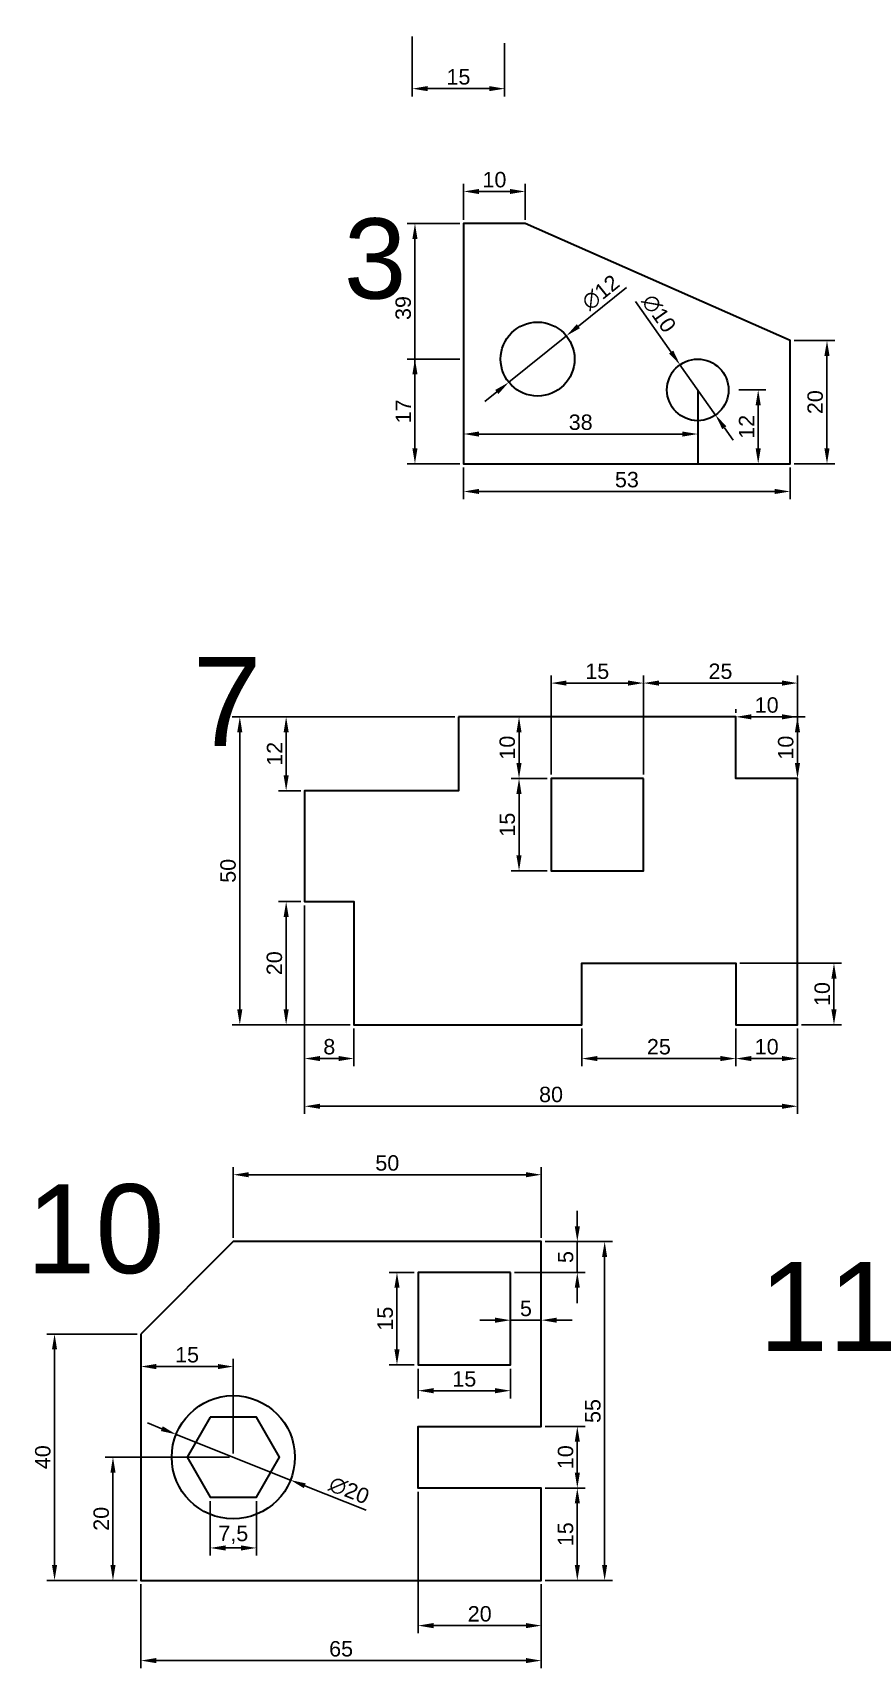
# Model space of a CAD drawing. Header units: millimetres. Extents: x 17 to 519, y -281 to 755.
# Drawn here: x 66.4 to 200.5, y 253.8 to 519.3 of the extents above; entities that cross this region are included whole.
import ezdxf

# ---------------------------------------------------------------- set-up
doc = ezdxf.new("R2010")
doc.units = ezdxf.units.MM
doc.layers.add('Contorno', color=255, linetype='Continuous', lineweight=30)
doc.layers.add('Cotas', color=5, linetype='Continuous', lineweight=9)
doc.styles.get("Standard").update_dxf_attribs({"font": 'arial.ttf'})
doc.dimstyles.new('ISO-25', dxfattribs={"dimtxt": 2.5, "dimasz": 2.5, "dimexe": 1.25, "dimexo": 0.625, "dimtad": 1, "dimtxsty": 'Standard', "dimcen": 2.5, "dimadec": 0, "dimazin": 0, "dimtfac": 1, "dimtmove": 0, "dimatfit": 3, "dimfxl": 1, "dimarcsym": 0})

# ---------------------------------------------------------------- blocks, each defined once
blk = doc.blocks.new('*D4')
at = {"layer": 'Cotas', "color": 0, "lineweight": -2, "transparency": 16777216}
for p, q in [((127.98, 518.67), (127.98, 508.96)), ((142.98, 517.61), (142.98, 508.96)), ((130.48, 510.21), (140.48, 510.21))]:
    blk.add_line(p, q, dxfattribs=at)
at = {"layer": 'Cotas', "color": 0, "transparency": 16777216}
for points in [[(130.48, 510.63), (130.48, 509.8), (127.98, 510.21)], [(140.48, 510.63), (140.48, 509.8), (142.98, 510.21)]]:
    blk.add_solid(points, dxfattribs=at)
at = {"layer": 'Defpoints', "color": 0, "transparency": 16777216}
for p in [(127.98, 519.29), (142.98, 518.23), (142.98, 510.21)]:
    blk.add_point(p, dxfattribs=at)
at = {"layer": 'Cotas', "color": 0, "transparency": 16777216, "insert": (135.48, 512.11), "char_height": 2.5, "attachment_point": 5}
blk.add_mtext('15', dxfattribs=at)
blk = doc.blocks.new('*D18')
at = {"layer": 'Cotas', "color": 0, "lineweight": -2, "transparency": 16777216}
for p, q in [((162.74, 477.94), (154.94, 471.64)), ((143.65, 462.54), (152.99, 470.07)), ((141.71, 460.97), (139.76, 459.4))]:
    blk.add_line(p, q, dxfattribs=at)
at = {"layer": 'Cotas', "color": 0, "transparency": 16777216}
for points in [[(154.68, 471.97), (155.2, 471.32), (152.99, 470.07)], [(141.44, 461.29), (141.97, 460.64), (143.65, 462.54)]]:
    blk.add_solid(points, dxfattribs=at)
at = {"layer": 'Defpoints', "color": 0, "transparency": 16777216}
for p in [(152.99, 470.07), (143.65, 462.54)]:
    blk.add_point(p, dxfattribs=at)
at = {"layer": 'Cotas', "color": 0, "transparency": 16777216, "insert": (158.57, 477.11), "char_height": 2.5, "attachment_point": 5, "rotation": 38.8913}
blk.add_mtext('∅12', dxfattribs=at)
blk = doc.blocks.new('*D19')
at = {"layer": 'Cotas', "color": 0, "lineweight": -2, "transparency": 16777216}
for p, q in [((164.22, 475.65), (170.01, 467.44)), ((177.2, 457.22), (171.44, 465.39)), ((178.64, 455.17), (180.08, 453.13))]:
    blk.add_line(p, q, dxfattribs=at)
at = {"layer": 'Cotas', "color": 0, "transparency": 16777216}
for points in [[(170.35, 467.68), (169.66, 467.2), (171.44, 465.39)], [(178.98, 455.41), (178.3, 454.93), (177.2, 457.22)]]:
    blk.add_solid(points, dxfattribs=at)
at = {"layer": 'Defpoints', "color": 0, "transparency": 16777216}
for p in [(171.44, 465.39), (177.2, 457.22)]:
    blk.add_point(p, dxfattribs=at)
at = {"layer": 'Cotas', "color": 0, "transparency": 16777216, "insert": (168.01, 473.7), "char_height": 2.5, "attachment_point": 5, "rotation": 305.1392}
blk.add_mtext('∅10', dxfattribs=at)
blk = doc.blocks.new('*D22')
at = {"layer": 'Cotas', "color": 0, "lineweight": -2, "transparency": 16777216}
for p, q in [((136.32, 488.93), (136.32, 494.77)), ((146.32, 488.93), (146.32, 494.77)), ((138.82, 493.52), (143.82, 493.52))]:
    blk.add_line(p, q, dxfattribs=at)
at = {"layer": 'Cotas', "color": 0, "transparency": 16777216}
for points in [[(138.82, 493.93), (138.82, 493.1), (136.32, 493.52)], [(143.82, 493.93), (143.82, 493.1), (146.32, 493.52)]]:
    blk.add_solid(points, dxfattribs=at)
at = {"layer": 'Defpoints', "color": 0, "transparency": 16777216}
for p in [(146.32, 493.52), (136.32, 488.31), (146.32, 488.31)]:
    blk.add_point(p, dxfattribs=at)
at = {"layer": 'Cotas', "color": 0, "transparency": 16777216, "insert": (141.32, 495.42), "char_height": 2.5, "attachment_point": 5}
blk.add_mtext('10', dxfattribs=at)
blk = doc.blocks.new('*D23')
at = {"layer": 'Cotas', "color": 0, "lineweight": -2, "transparency": 16777216}
for p, q in [((135.7, 466.31), (127.17, 466.31)), ((128.42, 451.81), (128.42, 463.81)), ((135.7, 449.31), (127.17, 449.31))]:
    blk.add_line(p, q, dxfattribs=at)
at = {"layer": 'Cotas', "color": 0, "transparency": 16777216}
for points in [[(128, 463.81), (128.83, 463.81), (128.42, 466.31)], [(128, 451.81), (128.83, 451.81), (128.42, 449.31)]]:
    blk.add_solid(points, dxfattribs=at)
at = {"layer": 'Defpoints', "color": 0, "transparency": 16777216}
for p in [(128.42, 466.31), (136.32, 466.31), (136.32, 449.31)]:
    blk.add_point(p, dxfattribs=at)
at = {"layer": 'Cotas', "color": 0, "transparency": 16777216, "insert": (126.54, 457.81), "char_height": 2.5, "attachment_point": 5, "rotation": 90}
blk.add_mtext('17', dxfattribs=at)
blk = doc.blocks.new('*D24')
at = {"layer": 'Cotas', "color": 0, "lineweight": -2, "transparency": 16777216}
for p, q in [((135.7, 488.31), (127.17, 488.31)), ((128.42, 485.81), (128.42, 451.81)), ((135.7, 449.31), (127.17, 449.31))]:
    blk.add_line(p, q, dxfattribs=at)
at = {"layer": 'Cotas', "color": 0, "transparency": 16777216}
for points in [[(128, 485.81), (128.83, 485.81), (128.42, 488.31)], [(128, 451.81), (128.83, 451.81), (128.42, 449.31)]]:
    blk.add_solid(points, dxfattribs=at)
at = {"layer": 'Defpoints', "color": 0, "transparency": 16777216}
for p in [(136.32, 488.31), (128.42, 449.31), (136.32, 449.31)]:
    blk.add_point(p, dxfattribs=at)
at = {"layer": 'Cotas', "color": 0, "transparency": 16777216, "insert": (126.52, 474.59), "char_height": 2.5, "attachment_point": 5, "rotation": 90}
blk.add_mtext('39', dxfattribs=at)
blk = doc.blocks.new('*D25')
at = {"layer": 'Cotas', "color": 0, "lineweight": -2, "transparency": 16777216}
for p, q in [((181.01, 461.31), (185.38, 461.31)), ((184.13, 458.81), (184.13, 451.81)), ((184.76, 449.31), (182.88, 449.31))]:
    blk.add_line(p, q, dxfattribs=at)
at = {"layer": 'Cotas', "color": 0, "transparency": 16777216}
for points in [[(183.72, 458.81), (184.55, 458.81), (184.13, 461.31)], [(183.72, 451.81), (184.55, 451.81), (184.13, 449.31)]]:
    blk.add_solid(points, dxfattribs=at)
at = {"layer": 'Defpoints', "color": 0, "transparency": 16777216}
for p in [(180.38, 461.31), (184.13, 449.31), (185.38, 449.31)]:
    blk.add_point(p, dxfattribs=at)
at = {"layer": 'Cotas', "color": 0, "transparency": 16777216, "insert": (182.25, 455.31), "char_height": 2.5, "attachment_point": 5, "rotation": 90}
blk.add_mtext('12', dxfattribs=at)
blk = doc.blocks.new('*D26')
at = {"layer": 'Cotas', "color": 0, "lineweight": -2, "transparency": 16777216}
for p, q in [((136.32, 454.76), (136.32, 455.39)), ((138.82, 454.14), (171.82, 454.14)), ((174.32, 454.76), (174.32, 455.39))]:
    blk.add_line(p, q, dxfattribs=at)
at = {"layer": 'Cotas', "color": 0, "transparency": 16777216}
for points in [[(138.82, 454.55), (138.82, 453.72), (136.32, 454.14)], [(171.82, 454.55), (171.82, 453.72), (174.32, 454.14)]]:
    blk.add_solid(points, dxfattribs=at)
at = {"layer": 'Defpoints', "color": 0, "transparency": 16777216}
for p in [(136.32, 454.14), (174.32, 454.14), (174.32, 454.14)]:
    blk.add_point(p, dxfattribs=at)
at = {"layer": 'Cotas', "color": 0, "transparency": 16777216, "insert": (155.32, 456.04), "char_height": 2.5, "attachment_point": 5}
blk.add_mtext('38', dxfattribs=at)
blk = doc.blocks.new('*D27')
at = {"layer": 'Cotas', "color": 0, "lineweight": -2, "transparency": 16777216}
for p, q in [((136.32, 448.68), (136.32, 443.56)), ((189.32, 448.68), (189.32, 443.56)), ((138.82, 444.81), (186.82, 444.81))]:
    blk.add_line(p, q, dxfattribs=at)
at = {"layer": 'Cotas', "color": 0, "transparency": 16777216}
for points in [[(138.82, 445.23), (138.82, 444.4), (136.32, 444.81)], [(186.82, 445.23), (186.82, 444.4), (189.32, 444.81)]]:
    blk.add_solid(points, dxfattribs=at)
at = {"layer": 'Defpoints', "color": 0, "transparency": 16777216}
for p in [(136.32, 449.31), (189.32, 449.31), (189.32, 444.81)]:
    blk.add_point(p, dxfattribs=at)
at = {"layer": 'Cotas', "color": 0, "transparency": 16777216, "insert": (162.82, 446.72), "char_height": 2.5, "attachment_point": 5}
blk.add_mtext('53', dxfattribs=at)
blk = doc.blocks.new('*D28')
at = {"layer": 'Cotas', "color": 0, "lineweight": -2, "transparency": 16777216}
for p, q in [((189.95, 469.31), (196.55, 469.31)), ((195.3, 466.81), (195.3, 451.81)), ((189.95, 449.31), (196.55, 449.31))]:
    blk.add_line(p, q, dxfattribs=at)
at = {"layer": 'Cotas', "color": 0, "transparency": 16777216}
for points in [[(194.88, 466.81), (195.71, 466.81), (195.3, 469.31)], [(194.88, 451.81), (195.71, 451.81), (195.3, 449.31)]]:
    blk.add_solid(points, dxfattribs=at)
at = {"layer": 'Defpoints', "color": 0, "transparency": 16777216}
for p in [(189.32, 469.31), (189.32, 449.31), (195.3, 449.31)]:
    blk.add_point(p, dxfattribs=at)
at = {"layer": 'Cotas', "color": 0, "transparency": 16777216, "insert": (193.39, 459.31), "char_height": 2.5, "attachment_point": 5, "rotation": 90}
blk.add_mtext('20', dxfattribs=at)
blk = doc.blocks.new('*D63')
at = {"layer": 'Cotas', "color": 0, "lineweight": -2, "transparency": 16777216}
for p, q in [((144.68, 408.22), (144.06, 408.22)), ((145.31, 400.72), (145.31, 405.72)), ((149.89, 398.22), (144.06, 398.22))]:
    blk.add_line(p, q, dxfattribs=at)
at = {"layer": 'Cotas', "color": 0, "transparency": 16777216}
for points in [[(144.89, 405.72), (145.72, 405.72), (145.31, 408.22)], [(144.89, 400.72), (145.72, 400.72), (145.31, 398.22)]]:
    blk.add_solid(points, dxfattribs=at)
at = {"layer": 'Defpoints', "color": 0, "transparency": 16777216}
for p in [(145.31, 408.22), (145.31, 408.22), (150.51, 398.22)]:
    blk.add_point(p, dxfattribs=at)
at = {"layer": 'Cotas', "color": 0, "transparency": 16777216, "insert": (143.41, 403.22), "char_height": 2.5, "attachment_point": 5, "rotation": 90}
blk.add_mtext('10', dxfattribs=at)
blk = doc.blocks.new('*D64')
at = {"layer": 'Cotas', "color": 0, "lineweight": -2, "transparency": 16777216}
for p, q in [((149.89, 398.22), (144.06, 398.22)), ((145.31, 395.72), (145.31, 385.72)), ((149.89, 383.22), (144.06, 383.22))]:
    blk.add_line(p, q, dxfattribs=at)
at = {"layer": 'Cotas', "color": 0, "transparency": 16777216}
for points in [[(144.89, 395.72), (145.72, 395.72), (145.31, 398.22)], [(144.89, 385.72), (145.72, 385.72), (145.31, 383.22)]]:
    blk.add_solid(points, dxfattribs=at)
at = {"layer": 'Defpoints', "color": 0, "transparency": 16777216}
for p in [(150.51, 398.22), (145.31, 383.22), (150.51, 383.22)]:
    blk.add_point(p, dxfattribs=at)
at = {"layer": 'Cotas', "color": 0, "transparency": 16777216, "insert": (143.41, 390.72), "char_height": 2.5, "attachment_point": 5, "rotation": 90}
blk.add_mtext('15', dxfattribs=at)
blk = doc.blocks.new('*D65')
at = {"layer": 'Cotas', "color": 0, "lineweight": -2, "transparency": 16777216}
for p, q in [((150.51, 398.85), (150.51, 414.95)), ((165.51, 398.85), (165.51, 414.95)), ((153.01, 413.7), (163.01, 413.7))]:
    blk.add_line(p, q, dxfattribs=at)
at = {"layer": 'Cotas', "color": 0, "transparency": 16777216}
for points in [[(153.01, 414.12), (153.01, 413.29), (150.51, 413.7)], [(163.01, 414.12), (163.01, 413.29), (165.51, 413.7)]]:
    blk.add_solid(points, dxfattribs=at)
at = {"layer": 'Defpoints', "color": 0, "transparency": 16777216}
for p in [(165.51, 413.7), (150.51, 398.22), (165.51, 398.22)]:
    blk.add_point(p, dxfattribs=at)
at = {"layer": 'Cotas', "color": 0, "transparency": 16777216, "insert": (158.01, 415.61), "char_height": 2.5, "attachment_point": 5}
blk.add_mtext('15', dxfattribs=at)
blk = doc.blocks.new('*D66')
at = {"layer": 'Cotas', "color": 0, "lineweight": -2, "transparency": 16777216}
for p, q in [((165.51, 398.85), (165.51, 414.95)), ((190.51, 398.85), (190.51, 414.95)), ((188.01, 413.7), (168.01, 413.7))]:
    blk.add_line(p, q, dxfattribs=at)
at = {"layer": 'Cotas', "color": 0, "transparency": 16777216}
for points in [[(168.01, 414.12), (168.01, 413.29), (165.51, 413.7)], [(188.01, 414.12), (188.01, 413.29), (190.51, 413.7)]]:
    blk.add_solid(points, dxfattribs=at)
at = {"layer": 'Defpoints', "color": 0, "transparency": 16777216}
for p in [(165.51, 413.7), (165.51, 398.22), (190.51, 398.22)]:
    blk.add_point(p, dxfattribs=at)
at = {"layer": 'Cotas', "color": 0, "transparency": 16777216, "insert": (178.01, 415.61), "char_height": 2.5, "attachment_point": 5}
blk.add_mtext('25', dxfattribs=at)
blk = doc.blocks.new('*D67')
at = {"layer": 'Cotas', "color": 0, "lineweight": -2, "transparency": 16777216}
for p, q in [((181.14, 408.22), (191.76, 408.22)), ((190.51, 405.72), (190.51, 400.72)), ((189.89, 398.22), (189.26, 398.22))]:
    blk.add_line(p, q, dxfattribs=at)
at = {"layer": 'Cotas', "color": 0, "transparency": 16777216}
for points in [[(190.09, 405.72), (190.93, 405.72), (190.51, 408.22)], [(190.09, 400.72), (190.93, 400.72), (190.51, 398.22)]]:
    blk.add_solid(points, dxfattribs=at)
at = {"layer": 'Defpoints', "color": 0, "transparency": 16777216}
for p in [(180.51, 408.22), (190.51, 398.22), (190.51, 398.22)]:
    blk.add_point(p, dxfattribs=at)
at = {"layer": 'Cotas', "color": 0, "transparency": 16777216, "insert": (188.61, 403.22), "char_height": 2.5, "attachment_point": 5, "rotation": 90}
blk.add_mtext('10', dxfattribs=at)
blk = doc.blocks.new('*D68')
at = {"layer": 'Cotas', "color": 0, "lineweight": -2, "transparency": 16777216}
for p, q in [((180.51, 408.85), (180.51, 409.47)), ((190.51, 398.85), (190.51, 409.47)), ((188.01, 408.22), (183.01, 408.22))]:
    blk.add_line(p, q, dxfattribs=at)
at = {"layer": 'Cotas', "color": 0, "transparency": 16777216}
for points in [[(183.01, 408.64), (183.01, 407.81), (180.51, 408.22)], [(188.01, 408.64), (188.01, 407.81), (190.51, 408.22)]]:
    blk.add_solid(points, dxfattribs=at)
at = {"layer": 'Defpoints', "color": 0, "transparency": 16777216}
for p in [(180.51, 408.22), (180.51, 408.22), (190.51, 398.22)]:
    blk.add_point(p, dxfattribs=at)
at = {"layer": 'Cotas', "color": 0, "transparency": 16777216, "insert": (185.51, 410.13), "char_height": 2.5, "attachment_point": 5}
blk.add_mtext('10', dxfattribs=at)
blk = doc.blocks.new('*D69')
at = {"layer": 'Cotas', "color": 0, "lineweight": -2, "transparency": 16777216}
for p, q in [((134.89, 408.22), (106.26, 408.22)), ((107.51, 405.72), (107.51, 398.72)), ((109.89, 396.22), (106.26, 396.22))]:
    blk.add_line(p, q, dxfattribs=at)
at = {"layer": 'Cotas', "color": 0, "transparency": 16777216}
for points in [[(107.1, 405.72), (107.93, 405.72), (107.51, 408.22)], [(107.1, 398.72), (107.93, 398.72), (107.51, 396.22)]]:
    blk.add_solid(points, dxfattribs=at)
at = {"layer": 'Defpoints', "color": 0, "transparency": 16777216}
for p in [(135.51, 408.22), (107.51, 396.22), (110.51, 396.22)]:
    blk.add_point(p, dxfattribs=at)
at = {"layer": 'Cotas', "color": 0, "transparency": 16777216, "insert": (105.63, 402.22), "char_height": 2.5, "attachment_point": 5, "rotation": 90}
blk.add_mtext('12', dxfattribs=at)
blk = doc.blocks.new('*D70')
at = {"layer": 'Cotas', "color": 0, "lineweight": -2, "transparency": 16777216}
for p, q in [((109.89, 378.22), (106.26, 378.22)), ((107.51, 360.72), (107.51, 375.72)), ((117.89, 358.22), (106.26, 358.22))]:
    blk.add_line(p, q, dxfattribs=at)
at = {"layer": 'Cotas', "color": 0, "transparency": 16777216}
for points in [[(107.1, 375.72), (107.93, 375.72), (107.51, 378.22)], [(107.1, 360.72), (107.93, 360.72), (107.51, 358.22)]]:
    blk.add_solid(points, dxfattribs=at)
at = {"layer": 'Defpoints', "color": 0, "transparency": 16777216}
for p in [(107.51, 378.22), (110.51, 378.22), (118.51, 358.22)]:
    blk.add_point(p, dxfattribs=at)
at = {"layer": 'Cotas', "color": 0, "transparency": 16777216, "insert": (105.61, 368.22), "char_height": 2.5, "attachment_point": 5, "rotation": 90}
blk.add_mtext('20', dxfattribs=at)
blk = doc.blocks.new('*D71')
at = {"layer": 'Cotas', "color": 0, "lineweight": -2, "transparency": 16777216}
for p, q in [((134.89, 408.22), (98.74, 408.22)), ((99.99, 405.72), (99.99, 360.72)), ((117.89, 358.22), (98.74, 358.22))]:
    blk.add_line(p, q, dxfattribs=at)
at = {"layer": 'Cotas', "color": 0, "transparency": 16777216}
for points in [[(99.57, 405.72), (100.4, 405.72), (99.99, 408.22)], [(99.57, 360.72), (100.4, 360.72), (99.99, 358.22)]]:
    blk.add_solid(points, dxfattribs=at)
at = {"layer": 'Defpoints', "color": 0, "transparency": 16777216}
for p in [(135.51, 408.22), (99.99, 358.22), (118.51, 358.22)]:
    blk.add_point(p, dxfattribs=at)
at = {"layer": 'Cotas', "color": 0, "transparency": 16777216, "insert": (98.09, 383.22), "char_height": 2.5, "attachment_point": 5, "rotation": 90}
blk.add_mtext('50', dxfattribs=at)
blk = doc.blocks.new('*D72')
at = {"layer": 'Cotas', "color": 0, "lineweight": -2, "transparency": 16777216}
for p, q in [((110.51, 377.6), (110.51, 351.5)), ((118.51, 357.6), (118.51, 351.5)), ((113.01, 352.75), (116.01, 352.75))]:
    blk.add_line(p, q, dxfattribs=at)
at = {"layer": 'Cotas', "color": 0, "transparency": 16777216}
for points in [[(113.01, 353.16), (113.01, 352.33), (110.51, 352.75)], [(116.01, 353.16), (116.01, 352.33), (118.51, 352.75)]]:
    blk.add_solid(points, dxfattribs=at)
at = {"layer": 'Defpoints', "color": 0, "transparency": 16777216}
for p in [(110.51, 378.22), (118.51, 358.22), (118.51, 352.75)]:
    blk.add_point(p, dxfattribs=at)
at = {"layer": 'Cotas', "color": 0, "transparency": 16777216, "insert": (114.51, 354.65), "char_height": 2.5, "attachment_point": 5}
blk.add_mtext('8', dxfattribs=at)
blk = doc.blocks.new('*D73')
at = {"layer": 'Cotas', "color": 0, "lineweight": -2, "transparency": 16777216}
for p, q in [((181.14, 368.22), (197.68, 368.22)), ((196.43, 360.72), (196.43, 365.72)), ((191.14, 358.22), (197.68, 358.22))]:
    blk.add_line(p, q, dxfattribs=at)
at = {"layer": 'Cotas', "color": 0, "transparency": 16777216}
for points in [[(196.01, 365.72), (196.85, 365.72), (196.43, 368.22)], [(196.01, 360.72), (196.85, 360.72), (196.43, 358.22)]]:
    blk.add_solid(points, dxfattribs=at)
at = {"layer": 'Defpoints', "color": 0, "transparency": 16777216}
for p in [(180.51, 368.22), (196.43, 368.22), (190.51, 358.22)]:
    blk.add_point(p, dxfattribs=at)
at = {"layer": 'Cotas', "color": 0, "transparency": 16777216, "insert": (194.53, 363.22), "char_height": 2.5, "attachment_point": 5, "rotation": 90}
blk.add_mtext('10', dxfattribs=at)
blk = doc.blocks.new('*D74')
at = {"layer": 'Cotas', "color": 0, "lineweight": -2, "transparency": 16777216}
for p, q in [((180.51, 357.6), (180.51, 351.49)), ((190.51, 357.6), (190.51, 351.49)), ((183.01, 352.74), (188.01, 352.74))]:
    blk.add_line(p, q, dxfattribs=at)
at = {"layer": 'Cotas', "color": 0, "transparency": 16777216}
for points in [[(183.01, 353.16), (183.01, 352.33), (180.51, 352.74)], [(188.01, 353.16), (188.01, 352.33), (190.51, 352.74)]]:
    blk.add_solid(points, dxfattribs=at)
at = {"layer": 'Defpoints', "color": 0, "transparency": 16777216}
for p in [(180.51, 358.22), (190.51, 358.22), (190.51, 352.74)]:
    blk.add_point(p, dxfattribs=at)
at = {"layer": 'Cotas', "color": 0, "transparency": 16777216, "insert": (185.51, 354.65), "char_height": 2.5, "attachment_point": 5}
blk.add_mtext('10', dxfattribs=at)
blk = doc.blocks.new('*D75')
at = {"layer": 'Cotas', "color": 0, "lineweight": -2, "transparency": 16777216}
for p, q in [((155.51, 357.6), (155.51, 351.49)), ((180.51, 357.6), (180.51, 351.49)), ((158.01, 352.74), (178.01, 352.74))]:
    blk.add_line(p, q, dxfattribs=at)
at = {"layer": 'Cotas', "color": 0, "transparency": 16777216}
for points in [[(158.01, 353.16), (158.01, 352.33), (155.51, 352.74)], [(178.01, 353.16), (178.01, 352.33), (180.51, 352.74)]]:
    blk.add_solid(points, dxfattribs=at)
at = {"layer": 'Defpoints', "color": 0, "transparency": 16777216}
for p in [(155.51, 358.22), (180.51, 358.22), (180.51, 352.74)]:
    blk.add_point(p, dxfattribs=at)
at = {"layer": 'Cotas', "color": 0, "transparency": 16777216, "insert": (168.01, 354.65), "char_height": 2.5, "attachment_point": 5}
blk.add_mtext('25', dxfattribs=at)
blk = doc.blocks.new('*D76')
at = {"layer": 'Cotas', "color": 0, "lineweight": -2, "transparency": 16777216}
for p, q in [((110.51, 377.6), (110.51, 343.75)), ((190.51, 357.6), (190.51, 343.75)), ((113.01, 345), (188.01, 345))]:
    blk.add_line(p, q, dxfattribs=at)
at = {"layer": 'Cotas', "color": 0, "transparency": 16777216}
for points in [[(113.01, 345.41), (113.01, 344.58), (110.51, 345)], [(188.01, 345.41), (188.01, 344.58), (190.51, 345)]]:
    blk.add_solid(points, dxfattribs=at)
at = {"layer": 'Defpoints', "color": 0, "transparency": 16777216}
for p in [(110.51, 378.22), (190.51, 358.22), (190.51, 345)]:
    blk.add_point(p, dxfattribs=at)
at = {"layer": 'Cotas', "color": 0, "transparency": 16777216, "insert": (150.51, 346.9), "char_height": 2.5, "attachment_point": 5}
blk.add_mtext('80', dxfattribs=at)
blk = doc.blocks.new('*D101')
at = {"layer": 'Cotas', "color": 0, "lineweight": -2, "transparency": 16777216}
for p, q in [((83.93, 267.39), (83.93, 253.75)), ((148.93, 267.39), (148.93, 253.75)), ((86.43, 255), (146.43, 255))]:
    blk.add_line(p, q, dxfattribs=at)
at = {"layer": 'Cotas', "color": 0, "transparency": 16777216}
for points in [[(86.43, 255.42), (86.43, 254.59), (83.93, 255)], [(146.43, 255.42), (146.43, 254.59), (148.93, 255)]]:
    blk.add_solid(points, dxfattribs=at)
at = {"layer": 'Defpoints', "color": 0, "transparency": 16777216}
for p in [(83.93, 268.02), (148.93, 268.02), (148.93, 255)]:
    blk.add_point(p, dxfattribs=at)
at = {"layer": 'Cotas', "color": 0, "transparency": 16777216, "insert": (116.43, 256.9), "char_height": 2.5, "attachment_point": 5}
blk.add_mtext('65', dxfattribs=at)
blk = doc.blocks.new('*D102')
at = {"layer": 'Cotas', "color": 0, "lineweight": -2, "transparency": 16777216}
for p, q in [((83.31, 308.02), (68.67, 308.02)), ((69.92, 305.52), (69.92, 270.52)), ((83.31, 268.02), (68.67, 268.02))]:
    blk.add_line(p, q, dxfattribs=at)
at = {"layer": 'Cotas', "color": 0, "transparency": 16777216}
for points in [[(69.5, 305.52), (70.33, 305.52), (69.92, 308.02)], [(69.5, 270.52), (70.33, 270.52), (69.92, 268.02)]]:
    blk.add_solid(points, dxfattribs=at)
at = {"layer": 'Defpoints', "color": 0, "transparency": 16777216}
for p in [(83.93, 308.02), (69.92, 268.02), (83.93, 268.02)]:
    blk.add_point(p, dxfattribs=at)
at = {"layer": 'Cotas', "color": 0, "transparency": 16777216, "insert": (68.02, 288.02), "char_height": 2.5, "attachment_point": 5, "rotation": 90}
blk.add_mtext('40', dxfattribs=at)
blk = doc.blocks.new('*D103')
at = {"layer": 'Cotas', "color": 0, "lineweight": -2, "transparency": 16777216}
for p, q in [((98.93, 323.64), (98.93, 335.13)), ((148.93, 323.64), (148.93, 335.13)), ((146.43, 333.88), (101.43, 333.88))]:
    blk.add_line(p, q, dxfattribs=at)
at = {"layer": 'Cotas', "color": 0, "transparency": 16777216}
for points in [[(101.43, 334.3), (101.43, 333.47), (98.93, 333.88)], [(146.43, 334.3), (146.43, 333.47), (148.93, 333.88)]]:
    blk.add_solid(points, dxfattribs=at)
at = {"layer": 'Defpoints', "color": 0, "transparency": 16777216}
for p in [(98.93, 333.88), (98.93, 323.02), (148.93, 323.02)]:
    blk.add_point(p, dxfattribs=at)
at = {"layer": 'Cotas', "color": 0, "transparency": 16777216, "insert": (123.93, 335.78), "char_height": 2.5, "attachment_point": 5}
blk.add_mtext('50', dxfattribs=at)
blk = doc.blocks.new('*D104')
at = {"layer": 'Cotas', "color": 0, "lineweight": -2, "transparency": 16777216}
for p, q in [((149.56, 323.02), (160.46, 323.02)), ((159.21, 320.52), (159.21, 270.52)), ((149.56, 268.02), (160.46, 268.02))]:
    blk.add_line(p, q, dxfattribs=at)
at = {"layer": 'Cotas', "color": 0, "transparency": 16777216}
for points in [[(158.79, 320.52), (159.62, 320.52), (159.21, 323.02)], [(158.79, 270.52), (159.62, 270.52), (159.21, 268.02)]]:
    blk.add_solid(points, dxfattribs=at)
at = {"layer": 'Defpoints', "color": 0, "transparency": 16777216}
for p in [(148.93, 323.02), (148.93, 268.02), (159.21, 268.02)]:
    blk.add_point(p, dxfattribs=at)
at = {"layer": 'Cotas', "color": 0, "transparency": 16777216, "insert": (157.31, 295.52), "char_height": 2.5, "attachment_point": 5, "rotation": 90}
blk.add_mtext('55', dxfattribs=at)
blk = doc.blocks.new('*D105')
at = {"layer": 'Cotas', "color": 0, "lineweight": -2, "transparency": 16777216}
for p, q in [((128.93, 282.39), (128.93, 259.43)), ((148.93, 267.39), (148.93, 259.43)), ((131.43, 260.68), (146.43, 260.68))]:
    blk.add_line(p, q, dxfattribs=at)
at = {"layer": 'Cotas', "color": 0, "transparency": 16777216}
for points in [[(131.43, 261.1), (131.43, 260.26), (128.93, 260.68)], [(146.43, 261.1), (146.43, 260.26), (148.93, 260.68)]]:
    blk.add_solid(points, dxfattribs=at)
at = {"layer": 'Defpoints', "color": 0, "transparency": 16777216}
for p in [(128.93, 283.02), (148.93, 268.02), (148.93, 260.68)]:
    blk.add_point(p, dxfattribs=at)
at = {"layer": 'Cotas', "color": 0, "transparency": 16777216, "insert": (138.93, 262.58), "char_height": 2.5, "attachment_point": 5}
blk.add_mtext('20', dxfattribs=at)
blk = doc.blocks.new('*D106')
at = {"layer": 'Cotas', "color": 0, "lineweight": -2, "transparency": 16777216}
for p, q in [((149.56, 283.02), (156.02, 283.02)), ((154.77, 270.52), (154.77, 280.52)), ((149.56, 268.02), (156.02, 268.02))]:
    blk.add_line(p, q, dxfattribs=at)
at = {"layer": 'Cotas', "color": 0, "transparency": 16777216}
for points in [[(154.36, 280.52), (155.19, 280.52), (154.77, 283.02)], [(154.36, 270.52), (155.19, 270.52), (154.77, 268.02)]]:
    blk.add_solid(points, dxfattribs=at)
at = {"layer": 'Defpoints', "color": 0, "transparency": 16777216}
for p in [(148.93, 283.02), (154.77, 283.02), (148.93, 268.02)]:
    blk.add_point(p, dxfattribs=at)
at = {"layer": 'Cotas', "color": 0, "transparency": 16777216, "insert": (152.87, 275.52), "char_height": 2.5, "attachment_point": 5, "rotation": 90}
blk.add_mtext('15', dxfattribs=at)
blk = doc.blocks.new('*D107')
at = {"layer": 'Cotas', "color": 0, "lineweight": -2, "transparency": 16777216}
for p, q in [((149.56, 293.02), (156.02, 293.02)), ((154.77, 285.52), (154.77, 290.52)), ((149.56, 283.02), (156.02, 283.02))]:
    blk.add_line(p, q, dxfattribs=at)
at = {"layer": 'Cotas', "color": 0, "transparency": 16777216}
for points in [[(154.36, 290.52), (155.19, 290.52), (154.77, 293.02)], [(154.36, 285.52), (155.19, 285.52), (154.77, 283.02)]]:
    blk.add_solid(points, dxfattribs=at)
at = {"layer": 'Defpoints', "color": 0, "transparency": 16777216}
for p in [(148.93, 293.02), (154.77, 293.02), (148.93, 283.02)]:
    blk.add_point(p, dxfattribs=at)
at = {"layer": 'Cotas', "color": 0, "transparency": 16777216, "insert": (152.87, 288.02), "char_height": 2.5, "attachment_point": 5, "rotation": 90}
blk.add_mtext('10', dxfattribs=at)
blk = doc.blocks.new('*D108')
at = {"layer": 'Cotas', "color": 0, "lineweight": -2, "transparency": 16777216}
for p, q in [((154.77, 325.52), (154.77, 328.02)), ((149.56, 323.02), (156.02, 323.02)), ((154.77, 318.02), (154.77, 323.02)), ((144.56, 318.02), (156.02, 318.02)), ((154.77, 315.52), (154.77, 313.02))]:
    blk.add_line(p, q, dxfattribs=at)
at = {"layer": 'Cotas', "color": 0, "transparency": 16777216}
for points in [[(154.36, 325.52), (155.19, 325.52), (154.77, 323.02)], [(154.36, 315.52), (155.19, 315.52), (154.77, 318.02)]]:
    blk.add_solid(points, dxfattribs=at)
at = {"layer": 'Defpoints', "color": 0, "transparency": 16777216}
for p in [(148.93, 323.02), (154.77, 323.02), (143.93, 318.02)]:
    blk.add_point(p, dxfattribs=at)
at = {"layer": 'Cotas', "color": 0, "transparency": 16777216, "insert": (152.88, 320.52), "char_height": 2.5, "attachment_point": 5, "rotation": 90}
blk.add_mtext('5', dxfattribs=at)
blk = doc.blocks.new('*D109')
at = {"layer": 'Cotas', "color": 0, "lineweight": -2, "transparency": 16777216}
for p, q in [((98.31, 288.02), (78.15, 288.02)), ((79.4, 285.52), (79.4, 270.52)), ((83.31, 268.02), (78.15, 268.02))]:
    blk.add_line(p, q, dxfattribs=at)
at = {"layer": 'Cotas', "color": 0, "transparency": 16777216}
for points in [[(78.99, 285.52), (79.82, 285.52), (79.4, 288.02)], [(78.99, 270.52), (79.82, 270.52), (79.4, 268.02)]]:
    blk.add_solid(points, dxfattribs=at)
at = {"layer": 'Defpoints', "color": 0, "transparency": 16777216}
for p in [(98.93, 288.02), (79.4, 268.02), (83.93, 268.02)]:
    blk.add_point(p, dxfattribs=at)
at = {"layer": 'Cotas', "color": 0, "transparency": 16777216, "insert": (77.5, 278.02), "char_height": 2.5, "attachment_point": 5, "rotation": 90}
blk.add_mtext('20', dxfattribs=at)
blk = doc.blocks.new('*D110')
at = {"layer": 'Cotas', "color": 0, "lineweight": -2, "transparency": 16777216}
for p, q in [((83.93, 303.36), (83.93, 303.99)), ((86.43, 302.74), (96.43, 302.74)), ((98.93, 288.64), (98.93, 303.99))]:
    blk.add_line(p, q, dxfattribs=at)
at = {"layer": 'Cotas', "color": 0, "transparency": 16777216}
for points in [[(86.43, 303.16), (86.43, 302.32), (83.93, 302.74)], [(96.43, 303.16), (96.43, 302.32), (98.93, 302.74)]]:
    blk.add_solid(points, dxfattribs=at)
at = {"layer": 'Defpoints', "color": 0, "transparency": 16777216}
for p in [(83.93, 302.74), (98.93, 302.74), (98.93, 288.02)]:
    blk.add_point(p, dxfattribs=at)
at = {"layer": 'Cotas', "color": 0, "transparency": 16777216, "insert": (91.43, 304.64), "char_height": 2.5, "attachment_point": 5}
blk.add_mtext('15', dxfattribs=at)
blk = doc.blocks.new('*D111')
at = {"layer": 'Cotas', "color": 0, "lineweight": -2, "transparency": 16777216}
for p, q in [((95.18, 280.9), (95.18, 272.04)), ((102.68, 280.9), (102.68, 272.04)), ((97.68, 273.29), (100.18, 273.29))]:
    blk.add_line(p, q, dxfattribs=at)
at = {"layer": 'Cotas', "color": 0, "transparency": 16777216}
for points in [[(97.68, 273.7), (97.68, 272.87), (95.18, 273.29)], [(100.18, 273.7), (100.18, 272.87), (102.68, 273.29)]]:
    blk.add_solid(points, dxfattribs=at)
at = {"layer": 'Defpoints', "color": 0, "transparency": 16777216}
for p in [(95.18, 281.52), (102.68, 281.52), (102.68, 273.29)]:
    blk.add_point(p, dxfattribs=at)
at = {"layer": 'Cotas', "color": 0, "transparency": 16777216, "insert": (98.93, 275.41), "char_height": 2.5, "attachment_point": 5}
blk.add_mtext('7,5', dxfattribs=at)
blk = doc.blocks.new('*D112')
at = {"layer": 'Cotas', "color": 0, "lineweight": -2, "transparency": 16777216}
for p, q in [((87.32, 292.65), (85, 293.58)), ((89.65, 291.73), (108.22, 284.31)), ((120.5, 279.4), (110.54, 283.38))]:
    blk.add_line(p, q, dxfattribs=at)
at = {"layer": 'Cotas', "color": 0, "transparency": 16777216}
for points in [[(87.48, 293.04), (87.17, 292.27), (89.65, 291.73)], [(110.7, 283.77), (110.39, 282.99), (108.22, 284.31)]]:
    blk.add_solid(points, dxfattribs=at)
at = {"layer": 'Defpoints', "color": 0, "transparency": 16777216}
for p in [(89.65, 291.73), (108.22, 284.31)]:
    blk.add_point(p, dxfattribs=at)
at = {"layer": 'Cotas', "color": 0, "transparency": 16777216, "insert": (117.73, 282.63), "char_height": 2.5, "attachment_point": 5, "rotation": 338.2278}
blk.add_mtext('∅20', dxfattribs=at)
blk = doc.blocks.new('*D113')
at = {"layer": 'Cotas', "color": 0, "lineweight": -2, "transparency": 16777216}
for p, q in [((128.93, 302.39), (128.93, 297.57)), ((143.93, 302.39), (143.93, 297.57)), ((131.43, 298.82), (141.43, 298.82))]:
    blk.add_line(p, q, dxfattribs=at)
at = {"layer": 'Cotas', "color": 0, "transparency": 16777216}
for points in [[(131.43, 299.24), (131.43, 298.4), (128.93, 298.82)], [(141.43, 299.24), (141.43, 298.4), (143.93, 298.82)]]:
    blk.add_solid(points, dxfattribs=at)
at = {"layer": 'Defpoints', "color": 0, "transparency": 16777216}
for p in [(128.93, 303.02), (143.93, 303.02), (143.93, 298.82)]:
    blk.add_point(p, dxfattribs=at)
at = {"layer": 'Cotas', "color": 0, "transparency": 16777216, "insert": (136.43, 300.72), "char_height": 2.5, "attachment_point": 5}
blk.add_mtext('15', dxfattribs=at)
blk = doc.blocks.new('*D114')
at = {"layer": 'Cotas', "color": 0, "lineweight": -2, "transparency": 16777216}
for p, q in [((128.31, 318.02), (124.25, 318.02)), ((125.5, 315.52), (125.5, 305.52)), ((128.31, 303.02), (124.25, 303.02))]:
    blk.add_line(p, q, dxfattribs=at)
at = {"layer": 'Cotas', "color": 0, "transparency": 16777216}
for points in [[(125.08, 315.52), (125.92, 315.52), (125.5, 318.02)], [(125.08, 305.52), (125.92, 305.52), (125.5, 303.02)]]:
    blk.add_solid(points, dxfattribs=at)
at = {"layer": 'Defpoints', "color": 0, "transparency": 16777216}
for p in [(128.93, 318.02), (125.5, 303.02), (128.93, 303.02)]:
    blk.add_point(p, dxfattribs=at)
at = {"layer": 'Cotas', "color": 0, "transparency": 16777216, "insert": (123.6, 310.52), "char_height": 2.5, "attachment_point": 5, "rotation": 90}
blk.add_mtext('15', dxfattribs=at)
blk = doc.blocks.new('*D115')
at = {"layer": 'Cotas', "color": 0, "lineweight": -2, "transparency": 16777216}
for p, q in [((143.93, 310.89), (143.93, 311.52)), ((148.93, 310.89), (148.93, 311.52)), ((141.43, 310.27), (138.93, 310.27)), ((143.93, 310.27), (148.93, 310.27)), ((151.43, 310.27), (153.93, 310.27))]:
    blk.add_line(p, q, dxfattribs=at)
at = {"layer": 'Cotas', "color": 0, "transparency": 16777216}
for points in [[(141.43, 310.68), (141.43, 309.85), (143.93, 310.27)], [(151.43, 310.68), (151.43, 309.85), (148.93, 310.27)]]:
    blk.add_solid(points, dxfattribs=at)
at = {"layer": 'Defpoints', "color": 0, "transparency": 16777216}
for p in [(143.93, 310.27), (148.93, 310.27), (148.93, 310.27)]:
    blk.add_point(p, dxfattribs=at)
at = {"layer": 'Cotas', "color": 0, "transparency": 16777216, "insert": (146.43, 312.16), "char_height": 2.5, "attachment_point": 5}
blk.add_mtext('5', dxfattribs=at)

msp = doc.modelspace()

# ---------------------------------------------------------------- linework, layer by layer
at = {"layer": 'Contorno'}
msp.add_line((174.322, 461.305), (174.322, 449.305), dxfattribs=at)
for points in [[(146.322, 488.305), (136.322, 488.305), (136.322, 449.305), (189.322, 449.305), (189.322, 469.305), (146.322, 488.305)], [(135.511, 408.224), (135.511, 396.224), (110.511, 396.224), (110.511, 378.224), (118.511, 378.224), (118.511, 358.224), (155.511, 358.224), (155.511, 368.224), (180.511, 368.224), (180.511, 358.224), (190.511, 358.224), (190.511, 398.224), (180.511, 398.224), (180.511, 408.224), (135.511, 408.224)], [(165.511, 398.224), (150.511, 398.224), (150.511, 383.224), (165.511, 383.224), (165.511, 398.224)], [(83.932, 308.016), (83.932, 268.016), (148.932, 268.016), (148.932, 283.016), (128.932, 283.016), (128.932, 293.016), (148.932, 293.016), (148.932, 323.016), (98.932, 323.016), (83.932, 308.016)], [(143.932, 318.016), (128.932, 318.016), (128.932, 303.016), (143.932, 303.016), (143.932, 318.016)]]:
    msp.add_lwpolyline(points, dxfattribs=at)
msp.add_lwpolyline([(95.182, 294.512), (91.432, 288.016), (95.182, 281.521), (102.682, 281.521), (106.432, 288.016), (102.682, 294.512)], close=True, dxfattribs=at)
for centre, radius in [((148.322, 466.305), 6), ((174.322, 461.305), 5), ((98.932, 288.016), 10)]:
    msp.add_circle(centre, radius, dxfattribs=at)

# ---------------------------------------------------------------- texts
for s, height, p in [('3', 13.045, (116.883, 476.113)), ('7', 14.443, (92.314, 403.484)), ('10', 14.443, (65.32, 317.901)), ('11', 14.443, (184.258, 305.277))]:
    msp.add_text(s, height=height).set_placement(p)

# ---------------------------------------------------------------- dimensions: what is measured, and where the dimension line sits
at = {"layer": 'Cotas'}
for base, p1, p2, picture, middle in [((142.984, 510.212), (127.984, 519.293), (142.984, 518.234), '*D4', (135.484, 512.114)), ((146.322, 493.516), (136.322, 488.305), (146.322, 488.305), '*D22', (141.322, 495.417)), ((189.322, 444.814), (136.322, 449.305), (189.322, 449.305), '*D27', (162.822, 446.717)), ((165.511, 413.705), (150.511, 398.224), (165.511, 398.224), '*D65', (158.011, 415.606)), ((165.511, 413.705), (190.511, 398.224), (165.511, 398.224), '*D66', (178.011, 415.606)), ((180.511, 408.224), (190.511, 398.224), (180.511, 408.224), '*D68', (185.511, 410.126)), ((118.511, 352.745), (110.511, 378.224), (118.511, 358.224), '*D72', (114.511, 354.646)), ((190.511, 344.998), (110.511, 378.224), (190.511, 358.224), '*D76', (150.511, 346.899)), ((180.511, 352.744), (155.511, 358.224), (180.511, 358.224), '*D75', (168.011, 354.646)), ((190.511, 352.744), (180.511, 358.224), (190.511, 358.224), '*D74', (185.511, 354.646)), ((148.932, 310.267), (143.932, 310.267), (148.932, 310.267), '*D115', (146.432, 312.163)), ((143.932, 298.82), (128.932, 303.016), (143.932, 303.016), '*D113', (136.432, 300.721)), ((102.682, 273.287), (95.182, 281.521), (102.682, 281.521), '*D111', (98.932, 275.409)), ((148.932, 260.679), (128.932, 283.016), (148.932, 268.016), '*D105', (138.932, 262.58)), ((148.932, 255.002), (83.932, 268.016), (148.932, 268.016), '*D101', (116.432, 256.903))]:
    dim = msp.add_linear_dim(base=base, p1=p1, p2=p2, dimstyle='ISO-25', dxfattribs=at)
    dim.commit()
    dim.dimension.update_dxf_attribs({"geometry": picture, "text_midpoint": middle})
for base, p1, p2, picture, middle in [((128.417, 449.305), (136.322, 488.305), (136.322, 449.305), '*D24', (128.417, 474.585)), ((145.308, 408.224), (150.511, 398.224), (145.308, 408.224), '*D63', (145.308, 403.224)), ((107.515, 378.224), (118.511, 358.224), (110.511, 378.224), '*D70', (107.515, 368.224)), ((159.206, 268.016), (148.932, 323.016), (148.932, 268.016), '*D104', (159.206, 295.516))]:
    dim = msp.add_linear_dim(base=base, p1=p1, p2=p2, angle=90, dimstyle='ISO-25', dxfattribs=at)
    dim.commit()
    dim.dimension.update_dxf_attribs({"geometry": picture, "text_midpoint": middle, "dimtype": 160})
for p1, p2, picture, middle in [((143.652, 462.538), (152.992, 470.072), '*D18', (159.812, 475.574)), ((177.2, 457.216), (171.444, 465.394), '*D19', (166.396, 472.567)), ((89.645, 291.726), (108.219, 284.307), '*D112', (117.003, 280.799))]:
    dim = msp.add_diameter_dim_2p(p1=p1, p2=p2, dimstyle='ISO-25', dxfattribs=at)
    dim.commit()
    dim.dimension.update_dxf_attribs({"geometry": picture, "text_midpoint": middle, "dimtype": 163})
for base, p1, p2, picture, middle in [((195.295, 449.305), (189.322, 469.305), (189.322, 449.305), '*D28', (193.394, 459.305)), ((128.417, 466.305), (136.322, 449.305), (136.322, 466.305), '*D23', (126.537, 457.805)), ((184.132, 449.305), (180.382, 461.305), (185.382, 449.305), '*D25', (182.252, 455.305)), ((99.987, 358.224), (135.511, 408.224), (118.511, 358.224), '*D71', (98.086, 383.224)), ((107.515, 396.224), (135.511, 408.224), (110.511, 396.224), '*D69', (105.635, 402.224)), ((190.511, 398.224), (180.511, 408.224), (190.511, 398.224), '*D67', (188.609, 403.224)), ((145.308, 383.224), (150.511, 398.224), (150.511, 383.224), '*D64', (143.407, 390.724)), ((196.431, 368.224), (190.511, 358.224), (180.511, 368.224), '*D73', (194.529, 363.224)), ((154.775, 323.016), (143.932, 318.016), (148.932, 323.016), '*D108', (152.878, 320.516)), ((125.501, 303.016), (128.932, 318.016), (128.932, 303.016), '*D114', (123.599, 310.516)), ((69.917, 268.016), (83.932, 308.016), (83.932, 268.016), '*D102', (68.015, 288.016)), ((154.775, 293.016), (148.932, 283.016), (148.932, 293.016), '*D107', (152.873, 288.016)), ((79.405, 268.016), (98.932, 288.016), (83.932, 268.016), '*D109', (77.503, 278.016)), ((154.775, 283.016), (148.932, 268.016), (148.932, 283.016), '*D106', (152.873, 275.516))]:
    dim = msp.add_linear_dim(base=base, p1=p1, p2=p2, angle=90, dimstyle='ISO-25', dxfattribs=at)
    dim.commit()
    dim.dimension.update_dxf_attribs({"geometry": picture, "text_midpoint": middle})
for base, p1, p2, picture, middle in [((174.322, 454.135), (136.322, 454.135), (174.322, 454.135), '*D26', (155.322, 454.135)), ((98.932, 333.883), (148.932, 323.016), (98.932, 323.016), '*D103', (123.932, 333.883)), ((98.932, 302.739), (83.932, 302.739), (98.932, 288.016), '*D110', (91.432, 302.739))]:
    dim = msp.add_linear_dim(base=base, p1=p1, p2=p2, dimstyle='ISO-25', dxfattribs=at)
    dim.commit()
    dim.dimension.update_dxf_attribs({"geometry": picture, "text_midpoint": middle, "dimtype": 160})

doc.saveas('drawing.dxf')
